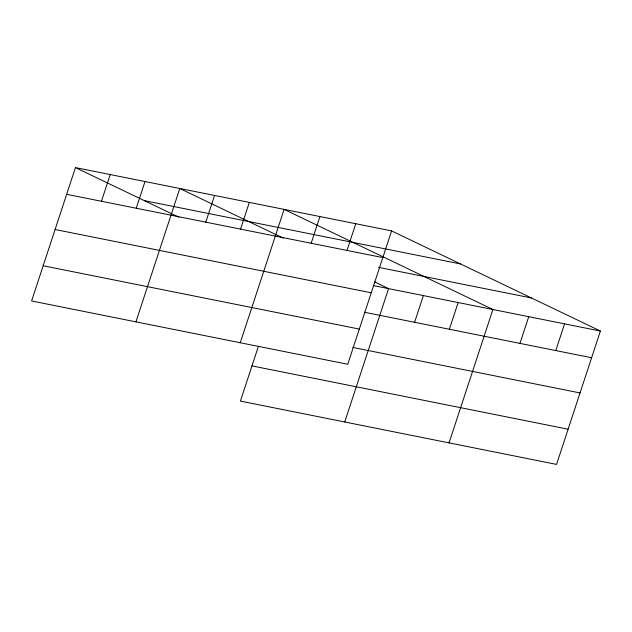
<?xml version="1.0" encoding="UTF-8"?>
<svg xmlns="http://www.w3.org/2000/svg" width="632" height="632" viewBox="0 0 632 632"><rect width="100%" height="100%" fill="white"/><g stroke="black" fill="none" stroke-linecap="round" stroke-linejoin="round"><path stroke-width="0.95" d="M75.453 167.599L31.6 300.966L347.75 364.269L391.595 230.901L75.453 167.599L178.967 217.242M101.444 201.268L110.229 174.558M136.22 208.228L145.005 181.526M135.927 321.854L179.78 188.486L283.294 238.13M205.771 222.156L214.556 195.454M240.547 229.124L249.332 202.414M240.255 342.749L284.108 209.374L492.913 309.514L449.06 442.882M258.393 346.375L240.405 401.099L556.547 464.402L600.4 331.034L391.595 230.901M311.157 243.257L319.934 216.555M346.984 250.43L355.769 223.728M344.732 421.986L388.577 288.619L374.444 281.84M414.576 322.288L423.361 295.586M449.352 329.256L458.137 302.546M519.962 343.389L528.739 316.687M555.789 350.562L564.573 323.861M144.357 200.644L460.499 263.947M66.668 194.3L382.818 257.603M378.6 267.375L531.496 297.988M373.125 285.53L600.4 331.034M55.095 229.503L371.245 292.806M364.348 312.232L591.623 357.744M43.174 265.764L359.324 329.075M352.775 347.434L580.05 392.938M251.978 365.904L568.121 429.207"/></g></svg>
